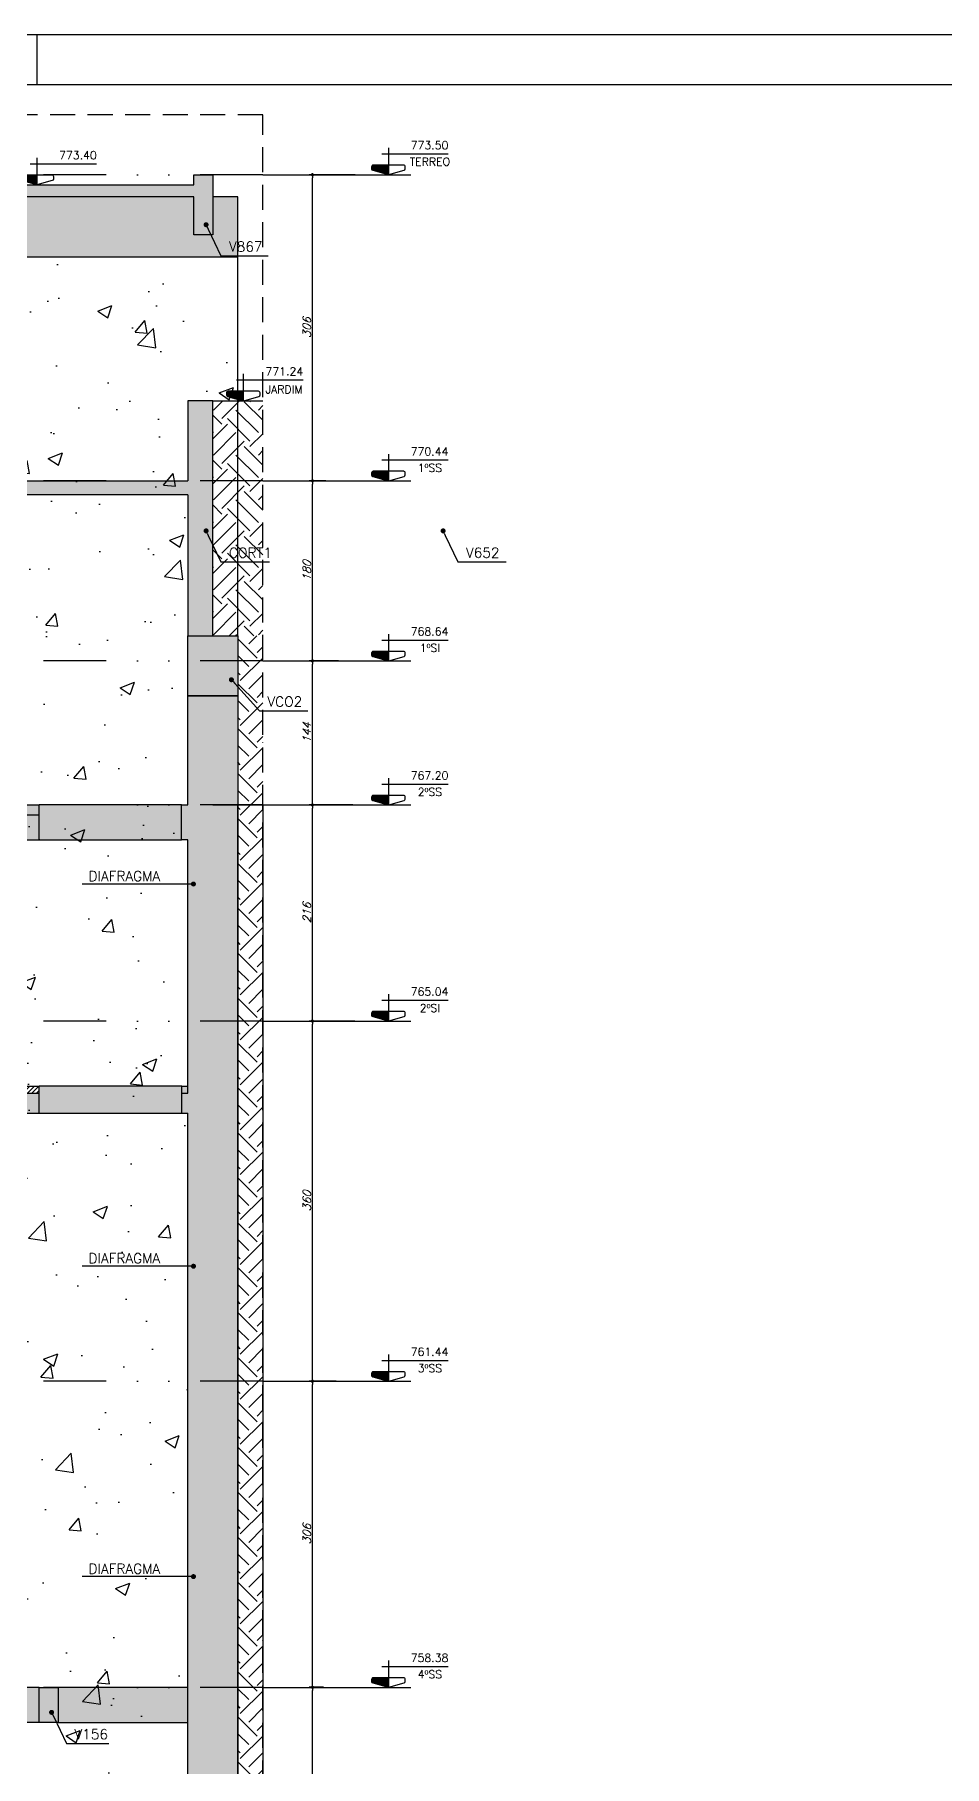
# Model space of a CAD drawing. Header units: millimetres. Extents: x 0 to 8720, y 0 to 4500.
# Drawn here: x 6868 to 7776, y 2769 to 4500 of the extents above; entities that cross this region are included whole.
import ezdxf
from ezdxf import colors
from ezdxf.entities.mleader import LeaderData, LeaderLine
from ezdxf.enums import TextEntityAlignment as Align
from ezdxf.math import Vec2, Vec3

# ---------------------------------------------------------------- set-up
doc = ezdxf.new("R2010")
doc.units = ezdxf.units.MM
doc.header["$LTSCALE"] = 50
doc.linetypes.add('DASHED', pattern=[0.75, 0.5, -0.25])
doc.linetypes.add('DIVIDE2', pattern=[0.625, 0.25, -0.125, 0, -0.125, 0, -0.125])
for name, color, linetype in [('F-AUX', 2, 'Continuous'), ('F-AUX-DET', 2, 'Continuous'), ('F-AUX-RED', 1, 'Continuous'), ('F-AUX-VARIACAO', 2, 'Continuous'), ('F-CORTE', 4, 'Continuous'), ('F-COTAS', 106, 'Continuous'), ('F-EIXOS-DET', 1, 'Continuous'), ('F-MARGEM', 1, 'Continuous'), ('F-MURETA OBRA', 4, 'Continuous'), ('F-NÍVEL-VISTA', 2, 'Continuous'), ('F-PERFIL VISTA', 252, 'Continuous'), ('F-SOLIDO-CORTE', 71, 'Continuous'), ('F-TEXTO', 6, 'Continuous'), ('F-TEXTO-YELLOW', 2, 'Continuous'), ('F-VISTA', 2, 'Continuous'), ('F-VISTA SÓLIDO', 254, 'Continuous')]:
    doc.layers.add(name, color=color, linetype=linetype)
doc.styles.add('CP-TEXT-INCL', font='simplex.shx', dxfattribs={"oblique": 20})
doc.styles.add('MCP', font='simplex.shx')
doc.styles.get("Standard").update_dxf_attribs({"font": 'txt.shx'})
doc.dimstyles.new('CP-COTAS-50', dxfattribs={"dimscale": 0.64, "dimtxt": 12.5, "dimasz": 5, "dimexe": 5, "dimexo": 5, "dimgap": 2.5, "dimtad": 1, "dimdec": 1, "dimdsep": 46, "dimtxsty": 'CP-TEXT-INCL', "dimblk1": 'DOT', "dimblk2": 'DOT', "dimsah": 1, "dimcen": 9, "dimclrd": 256, "dimclre": 256, "dimclrt": 256, "dimadec": 0, "dimazin": 0, "dimtfac": 1, "dimtdec": 1, "dimtmove": 2, "dimatfit": 3, "dimldrblk": 'DOT', "dimfxl": 5, "dimtolj": 1, "dimarcsym": 0})

# ---------------------------------------------------------------- blocks, each defined once
blk = doc.blocks.new('_DOT')
at = {"color": 0, "linetype": 'ByBlock'}
blk.add_line((-0.5, 0), (-1, 0), dxfattribs=at)
at = {"color": 0, "linetype": 'ByBlock', "const_width": 0.5}
blk.add_lwpolyline([(-0.25, 0, 1), (0.25, 0, 1)], format="xyb", close=True, dxfattribs=at)
blk = doc.blocks.new('Nível - Vista')
at = {"layer": 'F-NÍVEL-VISTA'}
blk.add_hatch(color=71, dxfattribs=at).paths.add_polyline_path([(0, 0.238), (-0.38, 0.238, 0.414214), (-0.42, 0.198), (-0.42, 0.148, 0.331206), (-0.391, 0.11), (-0.011, 0.002, 0.072993), (0, 0)])
at = {"layer": 'F-NÍVEL-VISTA', "color": 2}
for p, q in [((-0.168, 0.521), (1.493, 0.521)), ((0, 0.67), (0, 0))]:
    blk.add_line(p, q, dxfattribs=at)
blk.add_lwpolyline([(-0.011, 0.002, 0.146769), (0.011, 0.002), (0.391, 0.11, 0.331206), (0.42, 0.148), (0.42, 0.198, 0.414214), (0.38, 0.238), (-0.38, 0.238, 0.414214), (-0.42, 0.198), (-0.42, 0.148, 0.331206), (-0.391, 0.11), (-0.011, 0.002, 0.146769), (0.011, 0.002)], format="xyb", dxfattribs=at)
at = {"layer": 'F-TEXTO', "color": 3, "style": 'MCP'}
for tag, p in [('NÍVEL', (1.026, 0.636)), ('NÍVEL_DETALHE', (1.02, 0.186))]:
    blk.add_attdef(tag, text='', height=0.2, dxfattribs=at).set_placement(p, align=Align.CENTER)
blk = doc.blocks.new('*D6')
at = {"layer": 'F-COTAS', "lineweight": -2, "transparency": 16777216}
for p, q in [((7169.1, 3154), (7142.1, 3154)), ((7145.3, 2851.2), (7145.3, 3150.8)), ((7156.2, 2848), (7142.1, 2848))]:
    blk.add_line(p, q, dxfattribs=at)
at = {"layer": 'F-COTAS', "lineweight": -2, "transparency": 16777216, "xscale": 3.2, "yscale": 3.2, "zscale": 3.2}
for p, rotation in [((7145.3, 3154), 90), ((7145.3, 2848), 270)]:
    blk.add_blockref('_DOT', p, dxfattribs=dict(at, rotation=rotation))
at = {"layer": 'F-COTAS', "transparency": 16777216, "insert": (7139.7, 3001), "char_height": 8, "attachment_point": 5, "rotation": 90, "style": 'CP-TEXT-INCL'}
blk.add_mtext('\\A1;306', dxfattribs=at)
blk = doc.blocks.new('*D7')
at = {"layer": 'F-COTAS', "lineweight": -2, "transparency": 16777216}
for p, q in [((7187.8, 3514), (7142.1, 3514)), ((7145.3, 3157.2), (7145.3, 3510.8)), ((7169.1, 3154), (7142.1, 3154))]:
    blk.add_line(p, q, dxfattribs=at)
at = {"layer": 'F-COTAS', "lineweight": -2, "transparency": 16777216, "xscale": 3.2, "yscale": 3.2, "zscale": 3.2}
for p, rotation in [((7145.3, 3514), 90), ((7145.3, 3154), 270)]:
    blk.add_blockref('_DOT', p, dxfattribs=dict(at, rotation=rotation))
at = {"layer": 'F-COTAS', "transparency": 16777216, "insert": (7139.7, 3334), "char_height": 8, "attachment_point": 5, "rotation": 90, "style": 'CP-TEXT-INCL'}
blk.add_mtext('\\A1;360', dxfattribs=at)
blk = doc.blocks.new('*D8')
at = {"layer": 'F-COTAS', "lineweight": -2, "transparency": 16777216}
for p, q in [((7185.8, 3730), (7142.1, 3730)), ((7145.3, 3517.2), (7145.3, 3726.8)), ((7187.8, 3514), (7142.1, 3514))]:
    blk.add_line(p, q, dxfattribs=at)
at = {"layer": 'F-COTAS', "lineweight": -2, "transparency": 16777216, "xscale": 3.2, "yscale": 3.2, "zscale": 3.2}
for p, rotation in [((7145.3, 3730), 90), ((7145.3, 3514), 270)]:
    blk.add_blockref('_DOT', p, dxfattribs=dict(at, rotation=rotation))
at = {"layer": 'F-COTAS', "transparency": 16777216, "insert": (7139.7, 3622), "char_height": 8, "attachment_point": 5, "rotation": 90, "style": 'CP-TEXT-INCL'}
blk.add_mtext('\\A1;216', dxfattribs=at)
blk = doc.blocks.new('*D9')
at = {"layer": 'F-COTAS', "lineweight": -2, "transparency": 16777216}
for p, q in [((7171.3, 3874), (7142.1, 3874)), ((7145.3, 3733.2), (7145.3, 3870.8)), ((7185.8, 3730), (7142.1, 3730))]:
    blk.add_line(p, q, dxfattribs=at)
at = {"layer": 'F-COTAS', "lineweight": -2, "transparency": 16777216, "xscale": 3.2, "yscale": 3.2, "zscale": 3.2}
for p, rotation in [((7145.3, 3874), 90), ((7145.3, 3730), 270)]:
    blk.add_blockref('_DOT', p, dxfattribs=dict(at, rotation=rotation))
at = {"layer": 'F-COTAS', "transparency": 16777216, "insert": (7139.7, 3802), "char_height": 8, "attachment_point": 5, "rotation": 90, "style": 'CP-TEXT-INCL'}
blk.add_mtext('\\A1;144', dxfattribs=at)
blk = doc.blocks.new('*D10')
at = {"layer": 'F-COTAS', "lineweight": -2, "transparency": 16777216}
for p, q in [((7158.8, 4054), (7142.1, 4054)), ((7145.3, 3877.2), (7145.3, 4050.8)), ((7171.3, 3874), (7142.1, 3874))]:
    blk.add_line(p, q, dxfattribs=at)
at = {"layer": 'F-COTAS', "lineweight": -2, "transparency": 16777216, "xscale": 3.2, "yscale": 3.2, "zscale": 3.2}
for p, rotation in [((7145.3, 4054), 90), ((7145.3, 3874), 270)]:
    blk.add_blockref('_DOT', p, dxfattribs=dict(at, rotation=rotation))
at = {"layer": 'F-COTAS', "transparency": 16777216, "insert": (7139.7, 3964), "char_height": 8, "attachment_point": 5, "rotation": 90, "style": 'CP-TEXT-INCL'}
blk.add_mtext('\\A1;180', dxfattribs=at)
blk = doc.blocks.new('*D11')
at = {"layer": 'F-COTAS', "lineweight": -2, "transparency": 16777216}
for p, q in [((7187.9, 4360), (7142.1, 4360)), ((7145.3, 4057.2), (7145.3, 4356.8)), ((7158.8, 4054), (7142.1, 4054))]:
    blk.add_line(p, q, dxfattribs=at)
at = {"layer": 'F-COTAS', "lineweight": -2, "transparency": 16777216, "xscale": 3.2, "yscale": 3.2, "zscale": 3.2}
for p, rotation in [((7145.3, 4360), 90), ((7145.3, 4054), 270)]:
    blk.add_blockref('_DOT', p, dxfattribs=dict(at, rotation=rotation))
at = {"layer": 'F-COTAS', "transparency": 16777216, "insert": (7139.7, 4207), "char_height": 8, "attachment_point": 5, "rotation": 90, "style": 'CP-TEXT-INCL'}
blk.add_mtext('\\A1;306', dxfattribs=at)
blk = doc.blocks.new('A0-3L_900')
at = {"layer": 'F-MARGEM', "color": 2}
blk.add_line((137.4, 90), (137.4, 89), dxfattribs=at)
blk.add_lwpolyline([(0, 0), (0, 90), (174.4, 90), (174.4, 0)], close=True, dxfattribs=at)
at = {"layer": 'F-MARGEM', "color": 7}
blk.add_lwpolyline([(2.5, 89), (173.4, 89), (173.4, 1), (2.5, 1)], close=True, dxfattribs=at)
blk = doc.blocks.new('*D158')
at = {"layer": 'F-COTAS', "lineweight": -2, "transparency": 16777216}
for p, q in [((7156.2, 2848), (7142.1, 2848)), ((7145.3, 2545.2), (7145.3, 2844.8)), ((7156.2, 2542), (7142.1, 2542))]:
    blk.add_line(p, q, dxfattribs=at)
at = {"layer": 'F-COTAS', "lineweight": -2, "transparency": 16777216, "xscale": 3.2, "yscale": 3.2, "zscale": 3.2}
for p, rotation in [((7145.3, 2848), 90), ((7145.3, 2542), 270)]:
    blk.add_blockref('_DOT', p, dxfattribs=dict(at, rotation=rotation))
at = {"layer": 'F-COTAS', "transparency": 16777216, "insert": (7139.7, 2695), "char_height": 8, "attachment_point": 5, "rotation": 90, "style": 'CP-TEXT-INCL'}
blk.add_mtext('\\A1;306', dxfattribs=at)

msp = doc.modelspace()

# ---------------------------------------------------------------- hatches: boundary and pattern name
at = {"layer": 'F-AUX-DET'}
h = msp.add_hatch(dxfattribs=at)
h.set_pattern_fill('EARTH', color=252, scale=5, angle=45)
h.set_pattern_definition([(45, (140, 120), (0, 44.90128), [31.75, -31.75]), (45, (131.58, 128.42), (0, 44.90128), [31.75, -31.75]), (45, (123.162, 136.838), (0, 44.90128), [31.75, -31.75]), (135, (123.162, 142.45), (-44.90128, 0), [31.75, -31.75]), (135, (131.58, 150.87), (-44.90128, 0), [31.75, -31.75]), (135, (140, 159.29), (-44.90128, 0), [31.75, -31.75])])
h.paths.add_polyline_path([(7095.78, 4133.99), (7045.78, 4133.99), (7045.78, 4054), (7045.78, 3898.99), (7095.78, 3898.99)])
h = msp.add_hatch(dxfattribs=at)
h.set_pattern_fill('EARTH', color=252, scale=5, angle=45)
h.set_pattern_definition([(45, (354.828, 2355.804), (0, 44.90128), [31.75, -31.75]), (45, (346.41, 2364.223), (0, 44.90128), [31.75, -31.75]), (45, (337.99, 2372.642), (0, 44.90128), [31.75, -31.75]), (135, (337.99, 2378.255), (-44.90128, 0), [31.75, -31.75]), (135, (346.41, 2386.674), (-44.90128, 0), [31.75, -31.75]), (135, (354.828, 2395.093), (-44.90128, 0), [31.75, -31.75])])
h.paths.add_polyline_path([(7070.78, 2374.99), (7095.78, 2374.99), (7095.78, 3898.99), (7070.78, 3898.99)])
h = msp.add_hatch(dxfattribs=at)
h.set_pattern_fill('ANGLE', color=252)
h.set_pattern_definition([(0, (0, 0), (0, 6.985), [5.08, -1.905]), (90, (0, 0), (-6.985, 4e-16), [5.08, -1.905])])
h.paths.add_polyline_path([(5698.47, 2488.12), (5791.56, 2488.12), (5791.56, 2519.79), (5698.47, 2519.79)], flags=9)
h.paths.add_polyline_path([(1936.37, 2488.12), (2029.46, 2488.12), (2029.46, 2519.79), (1936.37, 2519.79)], flags=9)
h.paths.add_polyline_path([(2659.61, 2488.91), (2768.42, 2488.91), (2768.42, 2520.58), (2659.61, 2520.58)], flags=9)
h.paths.add_polyline_path([(6080.85, 2678.2), (6162.99, 2678.2), (6162.99, 2693.2), (6080.85, 2693.2)], flags=9)
h.paths.add_polyline_path([(6921.04, 2678.2), (7003.19, 2678.2), (7003.19, 2693.2), (6921.04, 2693.2)], flags=9)
h.paths.add_polyline_path([(6905.63, 2793.64), (6945.86, 2793.64), (6945.86, 2808.64), (6905.63, 2808.64)], flags=9)
h.paths.add_polyline_path([(6742.29, 2793.64), (6782.53, 2793.64), (6782.53, 2808.64), (6742.29, 2808.64)], flags=9)
h.paths.add_polyline_path([(6578.96, 2793.64), (6619.2, 2793.64), (6619.2, 2808.64), (6578.96, 2808.64)], flags=9)
h.paths.add_polyline_path([(6400.48, 2768.64), (6440.72, 2768.64), (6440.72, 2783.64), (6400.48, 2783.64)], flags=9)
h.paths.add_polyline_path([(6088.97, 2793.64), (6129.21, 2793.64), (6129.21, 2808.64), (6088.97, 2808.64)], flags=9)
h.paths.add_polyline_path([(6252.3, 2793.64), (6289.68, 2793.64), (6289.68, 2808.64), (6252.3, 2808.64)], flags=9)
h.paths.add_polyline_path([(5876.98, 2768.64), (5917.22, 2768.64), (5917.22, 2783.64), (5876.98, 2783.64)], flags=9)
h.paths.add_polyline_path([(5598.87, 2793.64), (5639.11, 2793.64), (5639.11, 2808.64), (5598.87, 2808.64)], flags=9)
h.paths.add_polyline_path([(5762.3, 2793.64), (5802.54, 2793.64), (5802.54, 2808.64), (5762.3, 2808.64)], flags=9)
h.paths.add_polyline_path([(5435.64, 2793.64), (5476.36, 2793.64), (5476.36, 2808.64), (5435.64, 2808.64)], flags=9)
h.paths.add_polyline_path([(5272.31, 2793.64), (5312.55, 2793.64), (5312.55, 2808.64), (5272.31, 2808.64)], flags=9)
h.paths.add_polyline_path([(5108.98, 2768.64), (5146.36, 2768.64), (5146.36, 2783.64), (5108.98, 2783.64)], flags=9)
at = {"layer": 'F-AUX-VARIACAO'}
h = msp.add_hatch(dxfattribs=at)
h.set_pattern_fill('ANSI31', color=253)
h.set_pattern_definition([(45, (354.8276, 2355.8043), (-2.245064, 2.245064), [])])
h.paths.add_polyline_path([(4281.32, 3217.06), (4469.78, 3235.91), (4469.78, 3236.99), (4486.39, 3236.99), (4967.61, 3236.99), (5037.73, 3236.99), (5052.28, 3236.99), (5060.63, 3236.99), (5261.32, 3257.06), (6087.32, 3422.06), (6286.63, 3441.99), (6872.28, 3441.99), (6872.28, 3448.99), (6286.28, 3448.99), (6086.28, 3428.99), (5260.28, 3263.99), (5060.28, 3243.99), (4480.28, 3243.99), (4280.28, 3223.99), (2763.34, 2920.52), (2500.74, 2860.95), (2501.82, 2861.06)])
at = {"layer": 'F-MURETA OBRA'}
h = msp.add_hatch(dxfattribs=at)
h.set_pattern_fill('ANGLE', color=1, style=0)
h.set_pattern_definition([(0, (3297.6955, 268.006), (0, 6.985), [5.08, -1.905]), (90, (3297.6955, 268.006), (-6.985, 4e-16), [5.08, -1.905])])
h.paths.add_polyline_path([(6481.28, 4278), (7070.78, 4278), (7070.78, 4338), (6481.28, 4338)])
at = {"layer": 'F-PERFIL VISTA', "ltscale": 2}
h = msp.add_hatch(dxfattribs=at)
h.set_pattern_fill('AR-CONC', color=256, scale=0.8)
h.paths.add_polyline_path([(6731.28, 3733.99), (6481.28, 3733.99), (6481.28, 2374.99), (6731.28, 2374.99)])
h.paths.add_polyline_path([(7020.78, 4133.99), (7070.78, 4133.99), (7070.78, 4278), (6731.28, 4278), (6731.28, 3733.99), (7020.78, 3733.99)])
h.paths.add_polyline_path([(7020.78, 3733.99), (6731.28, 3733.99), (6731.28, 2374.99), (7020.78, 2374.99)])
at = {"layer": 'F-SOLIDO-CORTE'}
h = msp.add_hatch(color=256, dxfattribs=at)
h.dxf.hatch_style = 1
h.paths.add_polyline_path([(3249.28, 4041.99), (3510.39, 4041.99), (3514.72, 4041.99), (3537.75, 4041.99), (3598.05, 4041.99), (3633.29, 4041.99), (3886.69, 4041.99), (3911.93, 4041.99), (3946.88, 4041.99), (4324.35, 4041.99), (4358.69, 4041.99), (4370.49, 4041.99), (4382.28, 4041.99), (4382.28, 3993.99), (4401.28, 3993.99), (4401.28, 4001.57), (4401.28, 4041.99), (4407.84, 4041.99), (4418.88, 4041.99), (4968.05, 4041.99), (5041.6, 4041.99), (5062.28, 4041.99), (5062.28, 3993.99), (5081.28, 3993.99), (5081.28, 4004.36), (5081.28, 4041.99), (5112.97, 4041.99), (5204.58, 4041.99), (5806.65, 4041.99), (5815.28, 4041.99), (5815.28, 3990), (5875.28, 3990), (5875.28, 4160.06), (5875.28, 4338), (5881.08, 4338), (5883.89, 4338), (5946.79, 4338), (6317.68, 4338), (6326.28, 4338), (6326.28, 4311.75), (6326.28, 4053.99), (6326.28, 3989.99), (6386.28, 3989.99), (6386.28, 4039.99), (7020.78, 4039.99), (7020.78, 3898.99), (7045.78, 3898.99), (7045.78, 4133.99), (7020.78, 4133.99), (7020.78, 4053.99), (6386.28, 4053.99), (6386.28, 4062.25), (6386.28, 4338), (6474.77, 4338), (6483.38, 4338), (7008.37, 4338), (7026.78, 4338), (7026.78, 4300), (7045.78, 4300), (7045.78, 4310.36), (7045.78, 4360), (7042.5, 4360), (7026.78, 4360), (7026.78, 4350), (7008.37, 4350), (6483.38, 4350), (6474.77, 4350), (6386.28, 4350), (6383.35, 4350), (6379.03, 4350), (6326.28, 4350), (6317.68, 4350), (5946.79, 4350), (5883.89, 4350), (5881.08, 4350), (5875.28, 4350), (5847.3, 4350), (5815.28, 4350), (5815.28, 4183.94), (5815.28, 4053.99), (5806.53, 4053.99), (5204.58, 4053.99), (5111.07, 4053.99), (5081.28, 4053.99), (5078, 4053.99), (5062.28, 4053.99), (5040.41, 4053.99), (4968.05, 4053.99), (4418.88, 4053.99), (4407.84, 4053.99), (4398.89, 4053.99), (4382.28, 4053.99), (4370.49, 4053.99), (4358.69, 4053.99), (4324.35, 4053.99), (3946.88, 4053.99), (3911.93, 4053.99), (3886.69, 4053.99), (3633.05, 4053.99), (3598.05, 4053.99), (3537.75, 4053.99), (3514.72, 4053.99), (3510.39, 4053.99), (3249.28, 4053.99), (3244.84, 4053.99), (3224.28, 4053.99), (3224.28, 4043.99), (3097.22, 4043.99), (3069.52, 4043.99), (3036.62, 4043.99), (2755.86, 4043.99), (2683.75, 4043.99), (2662.28, 4043.99), (2662.28, 4068.99), (2648.28, 4068.99), (2648.28, 4051.23), (2648.28, 3978.99), (2349.42, 3978.99), (2281.47, 3978.99), (2278.56, 3978.99), (2274.15, 3978.99), (2254.28, 3978.99), (2177.33, 3978.99), (2171.33, 3978.99), (1946.52, 3978.99), (1860.78, 3978.99), (1848.35, 3978.99), (1831.78, 3978.99), (1494.71, 3978.99), (1433.05, 3978.99), (1241.78, 3978.99), (1241.78, 3992.8), (1241.78, 4028.99), (1236.23, 4028.99), (1227.78, 4028.99), (1227.78, 4005.19), (1227.78, 3968.99), (1236.23, 3968.99), (1241.78, 3968.99), (1433.05, 3968.99), (1494.71, 3968.99), (1831.78, 3968.99), (1848.35, 3968.99), (1860.78, 3968.99), (1946.52, 3968.99), (2171.33, 3968.99), (2177.33, 3968.99), (2254.28, 3968.99), (2274.15, 3968.99), (2278.56, 3968.99), (2281.47, 3968.99), (2349.42, 3968.99), (2648.28, 3968.99), (2662.28, 3968.99), (2662.28, 3986.75), (2662.28, 4031.99), (2683.75, 4031.99), (2755.86, 4031.99), (3036.62, 4031.99), (3069.52, 4031.99), (3097.22, 4031.99), (3224.28, 4031.99), (3224.28, 3993.99), (3249.28, 3993.99), (3249.28, 4004.65)])
h = msp.add_hatch(color=256, dxfattribs=at)
h.dxf.hatch_style = 1
h.paths.add_polyline_path([(7020.78, 3898.99), (7070.78, 3898.99), (7070.78, 3838.99), (7020.78, 3838.99)])
h = msp.add_hatch(color=256, dxfattribs=at)
h.dxf.hatch_style = 1
h.paths.add_polyline_path([(7020.78, 2374.99), (7070.78, 2374.99), (7070.78, 2847.99), (7070.78, 2871.92), (7070.78, 3154), (7070.78, 3182.15), (7070.78, 3514), (7070.78, 3530.89), (7070.78, 3838.99), (7020.78, 3838.99), (7020.78, 3730), (7014.68, 3730), (7014.68, 3720), (7014.68, 3714.96), (7014.68, 3695), (7020.78, 3695), (7020.78, 3514), (7020.78, 3509.97), (7020.78, 3494), (7020.78, 3485.85), (7020.78, 3441.99), (7014.78, 3441.99), (7014.78, 3421.99), (7020.78, 3421.99), (7020.78, 3153.99), (7020.78, 3130.07), (7020.78, 2847.99)])
h = msp.add_hatch(color=256, dxfattribs=at)
h.dxf.hatch_style = 1
h.paths.add_polyline_path([(6210.53, 3720), (6278.53, 3720), (6280.53, 3695), (6288.53, 3695), (6290.53, 3720), (6358.53, 3720), (6360.53, 3695), (6368.53, 3695), (6370.53, 3720), (6438.53, 3720), (6440.53, 3695), (6448.53, 3695), (6450.53, 3720), (6518.53, 3720), (6520.53, 3695), (6528.53, 3695), (6530.53, 3720), (6598.53, 3720), (6600.53, 3695), (6608.53, 3695), (6610.53, 3720), (6678.53, 3720), (6680.53, 3695), (6688.53, 3695), (6690.53, 3720), (6758.53, 3720), (6760.53, 3695), (6768.53, 3695), (6770.53, 3720), (6838.53, 3720), (6840.53, 3695), (6848.53, 3695), (6850.53, 3720), (6872.28, 3720), (6872.28, 3730), (6838.53, 3730), (6758.53, 3730), (6678.53, 3730), (6598.53, 3730), (6518.53, 3730), (6438.53, 3730), (6358.53, 3730), (6278.53, 3730), (6198.53, 3730), (6118.53, 3730), (6038.53, 3730), (5958.53, 3730), (5878.53, 3730), (5798.53, 3730), (5718.53, 3730), (5638.53, 3730), (5558.53, 3730), (5478.53, 3730), (5398.53, 3730), (5318.53, 3730), (5238.53, 3730), (5172.9, 3730), (5172.9, 3720), (5238.53, 3720), (5240.53, 3695), (5248.53, 3695), (5250.53, 3720), (5318.53, 3720), (5320.53, 3695), (5328.53, 3695), (5330.53, 3720), (5398.53, 3720), (5400.53, 3695), (5408.53, 3695), (5410.53, 3720), (5478.53, 3720), (5480.53, 3695), (5488.53, 3695), (5490.53, 3720), (5558.53, 3720), (5560.53, 3695), (5568.53, 3695), (5570.53, 3720), (5638.53, 3720), (5640.53, 3695), (5648.53, 3695), (5650.53, 3720), (5718.53, 3720), (5720.53, 3695), (5728.53, 3695), (5730.53, 3720), (5798.53, 3720), (5800.53, 3695), (5808.53, 3695), (5810.53, 3720), (5878.53, 3720), (5880.53, 3695), (5888.53, 3695), (5890.53, 3720), (5958.53, 3720), (5960.53, 3695), (5968.53, 3695), (5970.53, 3720), (6038.53, 3720), (6040.53, 3695), (6048.53, 3695), (6050.53, 3720), (6118.53, 3720), (6120.53, 3695), (6128.53, 3695), (6130.53, 3720), (6198.53, 3720), (6200.53, 3695), (6208.53, 3695)])
h = msp.add_hatch(color=256, dxfattribs=at)
h.dxf.hatch_style = 1
h.paths.add_polyline_path([(5081.28, 3218.96), (5264.28, 3237.26), (5815.28, 3347.33), (5815.28, 3314), (5875.28, 3314), (5875.28, 3317.79), (5875.28, 3359.31), (6090.28, 3402.26), (6287.63, 3421.99), (6326.28, 3421.99), (6326.28, 3382), (6386.28, 3382), (6386.28, 3385.46), (6386.28, 3421.99), (6872.28, 3421.99), (6872.28, 3441.99), (6286.63, 3441.99), (6087.32, 3422.06), (5261.32, 3257.06), (5060.63, 3236.99), (5052.28, 3236.99), (5037.73, 3236.99), (4967.61, 3236.99), (4486.39, 3236.99), (4469.78, 3236.99), (4469.78, 3235.91), (4281.32, 3217.06), (2501.82, 2861.06), (2459.78, 2856.86), (2459.78, 2847.99), (2357.28, 2847.99), (2277.28, 2847.99), (2197.28, 2847.99), (2117.28, 2847.99), (2037.28, 2847.99), (1957.28, 2847.99), (1877.28, 2847.99), (1861.78, 2847.99), (1836.78, 2847.99), (1836.78, 2825.86), (1836.78, 2787.99), (1852.56, 2787.99), (1861.78, 2787.99), (1861.78, 2812.99), (1861.78, 2837.99), (1877.28, 2837.99), (1879.28, 2812.99), (1887.28, 2812.99), (1889.28, 2837.99), (1957.28, 2837.99), (1959.28, 2812.99), (1967.28, 2812.99), (1969.28, 2837.99), (2037.28, 2837.99), (2039.28, 2812.99), (2047.28, 2812.99), (2049.28, 2837.99), (2117.28, 2837.99), (2119.28, 2812.99), (2127.28, 2812.99), (2129.28, 2837.99), (2197.28, 2837.99), (2199.28, 2812.99), (2207.28, 2812.99), (2209.28, 2837.99), (2277.28, 2837.99), (2279.28, 2812.99), (2287.28, 2812.99), (2289.28, 2837.99), (2357.28, 2837.99), (2359.28, 2812.99), (2367.28, 2812.99), (2369.28, 2837.99), (2437.28, 2837.99), (2439.28, 2812.99), (2447.28, 2812.99), (2449.28, 2837.99), (2459.78, 2837.99), (2459.78, 2812.99), (2489.78, 2812.99), (2489.78, 2817.41), (2489.78, 2844.78), (2504.04, 2846.21), (4283.54, 3202.21), (4469.78, 3220.83), (4469.78, 3196.99), (4488.78, 3196.99), (4488.78, 3202.04), (4488.78, 3216.99), (4967.61, 3216.99), (5037.73, 3216.99), (5052.28, 3216.99), (5052.28, 3093.99), (5081.28, 3093.99), (5081.28, 3103.03)])
h = msp.add_hatch(color=256, dxfattribs=at)
h.dxf.hatch_style = 1
h.paths.add_polyline_path([(6872.43, 2812.99), (6872.43, 2835.08), (6872.43, 2847.99), (6884.42, 2847.99), (6891.43, 2847.99), (6891.43, 2825.91), (6891.43, 2812.99), (6884.42, 2812.99)])
at = {"layer": 'F-VISTA SÓLIDO'}
h = msp.add_hatch(color=256, dxfattribs=at)
h.dxf.hatch_style = 1
h.paths.add_polyline_path([(7020.78, 3695), (7020.78, 3514), (7020.78, 3509.97), (7020.78, 3494), (7020.78, 3485.85), (7020.78, 3441.99), (7014.78, 3441.99), (7014.78, 3421.99), (6872.28, 3421.99), (6872.28, 3441.99), (6872.28, 3448.99), (7014.78, 3448.99), (7020.78, 3448.99), (7020.78, 3485.85), (7020.78, 3494), (7020.78, 3509.97), (7020.78, 3514), (7020.78, 3695), (7014.8, 3695), (7012.27, 3695), (7005.78, 3695), (6848.53, 3695), (6850.53, 3720), (6872.28, 3720), (6872.28, 3730), (7005.78, 3730), (7014.68, 3730), (7014.68, 3727.98), (7014.68, 3720), (7014.68, 3714.96), (7014.68, 3695)])
h = msp.add_hatch(color=256, dxfattribs=at)
h.dxf.hatch_style = 1
h.paths.add_polyline_path([(6872.43, 2847.99), (6728.1, 2847.99), (6728.1, 2825.91), (6728.1, 2812.99), (6744.61, 2812.99), (6872.43, 2812.99), (6872.43, 2835.08)])
h = msp.add_hatch(color=256, dxfattribs=at)
h.dxf.hatch_style = 1
h.paths.add_polyline_path([(7020.78, 2847.99), (7005.78, 2847.99), (6891.43, 2847.99), (6891.43, 2825.91), (6891.43, 2812.99), (6904.51, 2812.99), (7005.78, 2812.99), (7010.08, 2812.99), (7020.78, 2812.99)])

# ---------------------------------------------------------------- linework, layer by layer
at = {"layer": 'F-AUX', "color": 1, "linetype": 'DASHED'}
msp.add_lwpolyline([(7095.78, 2374.99), (7095.78, 4420), (365, 4420), (365, 2374.99)], close=True, dxfattribs=at)
at = {"layer": 'F-AUX-DET', "color": 252}
msp.add_line((7070.78, 2374.99), (7070.78, 3730), dxfattribs=at)
for points in [[(7045.78, 3730), (7095.78, 3730)], [(7095.78, 3730), (7095.78, 2521.99)], [(7095.78, 3730), (7095.78, 2521.99)]]:
    msp.add_lwpolyline(points, dxfattribs=at)
at = {"layer": 'F-AUX-RED'}
msp.add_line((7045.78, 4133.99), (7095.78, 4133.99), dxfattribs=at)
at = {"layer": 'F-AUX-VARIACAO', "color": 253}
for points in [[(5060.28, 3243.99), (5260.28, 3263.99), (6086.28, 3428.99), (6286.28, 3448.99), (6872.28, 3448.99)], [(6872.28, 3441.99), (6872.28, 3448.99)], [(7014.78, 3448.99), (7020.78, 3448.99)], [(7014.78, 3441.99), (7014.78, 3448.99)]]:
    msp.add_lwpolyline(points, dxfattribs=at)
at = {"layer": 'F-CORTE'}
for points in [[(6483.38, 4350), (7007.88, 4350), (7008.37, 4350), (7026.78, 4350), (7026.78, 4360), (7042.5, 4360), (7045.78, 4360), (7045.78, 4310.36), (7045.78, 4300), (7042.5, 4300), (7026.78, 4300), (7026.78, 4338), (7008.37, 4338), (6483.38, 4338)], [(7020.78, 4039.99), (7020.78, 3898.99), (7045.78, 3898.99), (7045.78, 4133.99), (7020.78, 4133.99), (7020.78, 4053.99)], [(6386.28, 4053.99), (7020.78, 4053.99)], [(7020.78, 4039.99), (6386.28, 4039.99)], [(7020.78, 3441.99), (7020.78, 3485.85), (7020.78, 3494), (7020.78, 3494), (7020.78, 3509.97), (7020.78, 3514), (7020.78, 3514), (7020.78, 3695), (7014.8, 3695), (7014.68, 3695), (7014.68, 3714.96), (7014.68, 3720), (7014.68, 3730), (7020.78, 3730), (7020.78, 3838.99), (7070.78, 3838.99), (7070.78, 3730), (7070.78, 3530.89), (7070.78, 3514), (7070.78, 3182.15), (7070.78, 3154), (7070.78, 2871.92), (7070.78, 2847.99), (7070.78, 2654.89)], [(6838.53, 3730), (6872.28, 3730)], [(6872.28, 3720), (6872.28, 3730)], [(6850.53, 3720), (6872.28, 3720)], [(5060.63, 3236.99), (5261.32, 3257.06), (6087.32, 3422.06), (6286.63, 3441.99), (6872.28, 3441.99)], [(6872.28, 3421.99), (6872.28, 3441.99)], [(7014.78, 3421.99), (7014.78, 3441.99)], [(7014.78, 3441.99), (7020.78, 3441.99)], [(6386.28, 3421.99), (6872.28, 3421.99)], [(7014.78, 3421.99), (7020.78, 3421.99)], [(7020.78, 2374.99), (7020.78, 2735.1), (7020.78, 2847.99), (7020.78, 3130.07), (7020.78, 3153.99), (7020.78, 3421.99)]]:
    msp.add_lwpolyline(points, dxfattribs=at)
for points in [[(7020.78, 3898.99), (7070.78, 3898.99), (7070.78, 3838.99), (7020.78, 3838.99)], [(6872.43, 2812.99), (6872.43, 2835.08), (6872.43, 2847.99), (6884.42, 2847.99), (6891.43, 2847.99), (6891.43, 2825.91), (6891.43, 2812.99), (6884.42, 2812.99)]]:
    msp.add_lwpolyline(points, close=True, dxfattribs=at)
at = {"layer": 'F-EIXOS-DET', "color": 1, "linetype": 'DIVIDE2', "ltscale": 5}
for p, q in [((7095.78, 4360), (365, 4360)), ((7095.78, 4053.99), (365, 4053.99)), ((7095.78, 3874), (365, 3874)), ((7095.78, 3730), (365, 3730)), ((7095.78, 3514), (365, 3514)), ((7095.78, 3153.99), (365, 3153.99)), ((7095.78, 2847.99), (365, 2847.99))]:
    msp.add_line(p, q, dxfattribs=at)
at = {"layer": 'F-EIXOS-DET', "color": 1, "ltscale": 5}
for points in [[(7095.78, 4360), (7243.75, 4360)], [(7095.78, 4053.99), (7243.75, 4053.99)], [(7095.78, 3874), (7243.75, 3874)], [(7095.78, 3730), (7243.75, 3730)], [(7095.78, 3514), (7243.75, 3514)], [(7095.78, 3153.99), (7243.75, 3153.99)], [(7095.78, 2847.99), (7243.75, 2847.99)]]:
    msp.add_lwpolyline(points, dxfattribs=at)
at = {"layer": 'F-MURETA OBRA'}
msp.add_lwpolyline([(6481.28, 4278), (7070.78, 4278)], dxfattribs=at)
at = {"layer": 'F-VISTA', "linetype": 'Continuous'}
for p, q in [((7070.78, 4338), (7045.78, 4338)), ((7070.78, 3898.99), (7070.78, 4338)), ((7005.78, 3730), (6872.28, 3730)), ((7014.68, 3730), (7005.78, 3730)), ((7005.78, 3730), (7005.78, 3730)), ((6848.53, 3695), (7005.78, 3695)), ((7005.78, 3695), (7012.27, 3695)), ((7012.27, 3695), (7014.68, 3695)), ((6872.43, 2847.99), (6728.1, 2847.99)), ((7005.78, 2847.99), (6891.43, 2847.99)), ((7020.78, 2847.99), (7005.78, 2847.99)), ((6872.43, 2812.99), (6744.61, 2812.99)), ((6891.43, 2812.99), (6904.51, 2812.99)), ((6904.51, 2812.99), (7005.78, 2812.99)), ((7005.78, 2812.99), (7010.08, 2812.99)), ((7010.08, 2812.99), (7020.78, 2812.99))]:
    msp.add_line(p, q, dxfattribs=at)
for points in [[(6872.28, 3695), (6872.28, 3720)], [(7014.78, 3448.99), (6872.28, 3448.99)], [(6872.28, 3421.99), (7014.78, 3421.99)]]:
    msp.add_lwpolyline(points, dxfattribs=at)

# ---------------------------------------------------------------- block references
at = {"layer": 'F-MARGEM', "xscale": 50, "yscale": 50, "zscale": 50}
msp.add_blockref('A0-3L_900', (0, 0), dxfattribs=at)
at = {"layer": 'F-NÍVEL-VISTA', "linetype": 'Continuous', "xscale": 40, "yscale": 40, "zscale": 40}
for p, values in [((6870.05, 4350), {'NÍVEL': '773.40'}), ((7221.25, 4360), {'NÍVEL': '773.50'}), ((7076.23, 4133.99), {'NÍVEL': '771.24', 'NÍVEL_DETALHE': 'JARDIM'}), ((7221.25, 4053.99), {'NÍVEL': '770.44'}), ((7221.25, 3874), {'NÍVEL': '768.64'}), ((7221.25, 3730), {'NÍVEL': '767.20'}), ((7221.25, 3514), {'NÍVEL': '765.04'}), ((7221.25, 3153.99), {'NÍVEL': '761.44'}), ((7221.25, 2847.99), {'NÍVEL': '758.38'})]:
    msp.add_blockref('Nível - Vista', p, dxfattribs=at).add_auto_attribs(values)

# ---------------------------------------------------------------- texts
at = {"layer": 'F-TEXTO', "color": 3, "style": 'MCP'}
for s, p in [('TERREO', (7262.65, 4369.01)), ('1ºSS', (7262.65, 4063)), ('1ºSI', (7262.65, 3883)), ('2ºSS', (7262.65, 3739)), ('2ºSI', (7262.65, 3523)), ('3ºSS', (7262.65, 3163)), ('4ºSS', (7262.65, 2857))]:
    msp.add_text(s, height=8, dxfattribs=at).set_placement(p, align=Align.CENTER)
at = {"layer": 'F-TEXTO-YELLOW', "style": 'MCP'}
for s, p in [('V867', (7062, 4283.14)), ('CORT1', (7062, 3977.14)), ('V652', (7298.72, 3977.14)), ('VCO2', (7100.38, 3828.32)), ('DIAFRAGMA', (6921.64, 3653.89)), ('DIAFRAGMA', (6921.64, 3271.83)), ('DIAFRAGMA', (6921.64, 2961.58)), ('V156', (6907.65, 2796.14))]:
    msp.add_text(s, height=10, dxfattribs=at).set_placement(p)

# ---------------------------------------------------------------- dimensions: what is measured, and where the dimension line sits
at = {"layer": 'F-COTAS'}
for base, p1, p2, picture, middle in [((7145.28, 4360), (7162.01, 4053.99), (7191.1, 4360), '*D11', (7139.68, 4207)), ((7145.28, 4053.99), (7174.47, 3874), (7162.01, 4053.99), '*D10', (7139.68, 3963.99)), ((7145.28, 3874), (7189.02, 3730), (7174.47, 3874), '*D9', (7139.68, 3802)), ((7145.28, 3730), (7190.99, 3514), (7189.02, 3730), '*D8', (7139.68, 3622)), ((7145.28, 3514), (7172.29, 3153.99), (7190.99, 3514), '*D7', (7139.68, 3334)), ((7145.28, 3153.99), (7159.41, 2847.99), (7172.29, 3153.99), '*D6', (7139.68, 3000.99)), ((7145.28, 2847.99), (7159.41, 2541.99), (7159.41, 2847.99), '*D158', (7139.68, 2694.99))]:
    dim = msp.add_linear_dim(base=base, p1=p1, p2=p2, angle=90, dimstyle='CP-COTAS-50', dxfattribs=at)
    dim.commit()
    dim.dimension.update_dxf_attribs({"geometry": picture, "text_midpoint": middle})

# ---------------------------------------------------------------- leaders
at = {"layer": 'F-AUX-RED'}
ml = msp.add_multileader_mtext('Standard', dxfattribs=at)
ml.set_content('', color=256)
ml.set_leader_properties()
ml.set_arrow_properties(name='DOT')
ml.build(insert=Vec2(0, 0))
ml.multileader.update_dxf_attribs({"text_right_attachment_type": 6, "text_top_attachment_type": 0, "text_bottom_attachment_type": 0, "dogleg_length": 0.36, "arrow_head_size": 5})
ctx = ml.context
ctx.base_point, ctx.char_height, ctx.arrow_head_size, ctx.landing_gap_size, ctx.plane_origin = Vec3(7101.07, 4278.89), 0.18, 5, 0.09, Vec3(7039.09, 4309.98)
ctx.right_attachment = 6
notes = []
notes.append((ctx, [(0, (1, 1, 0), (7053.94, 4278.89), (1, 0), 47.13, [(0, [(7039.09, 4309.98)], 256, [])])]))
ctx.mtext.insert, ctx.mtext.flow_direction = Vec3(7101.16, 4278.98), 5
ml = msp.add_multileader_mtext('Standard', dxfattribs=at)
ml.set_content('', color=256)
ml.set_leader_properties()
ml.set_arrow_properties(name='DOT')
ml.build(insert=Vec2(0, 0))
ml.multileader.update_dxf_attribs({"text_right_attachment_type": 6, "text_top_attachment_type": 0, "text_bottom_attachment_type": 0, "dogleg_length": 0.36, "arrow_head_size": 5})
ctx = ml.context
ctx.base_point, ctx.char_height, ctx.arrow_head_size, ctx.landing_gap_size, ctx.plane_origin = Vec3(7102.25, 3972.88), 0.18, 5, 0.09, Vec3(7039.09, 4003.98)
ctx.right_attachment = 6
notes.append((ctx, [(0, (1, 1, 0), (7053.94, 3972.88), (1, 0), 48.32, [(0, [(7039.09, 4003.98)], 256, [])])]))
ctx.mtext.insert, ctx.mtext.flow_direction = Vec3(7102.34, 3972.97), 5
ml = msp.add_multileader_mtext('Standard', dxfattribs=at)
ml.set_content('', color=256)
ml.set_leader_properties()
ml.set_arrow_properties(name='DOT')
ml.build(insert=Vec2(0, 0))
ml.multileader.update_dxf_attribs({"text_right_attachment_type": 6, "text_top_attachment_type": 0, "text_bottom_attachment_type": 0, "dogleg_length": 0.36, "arrow_head_size": 5})
ctx = ml.context
ctx.base_point, ctx.char_height, ctx.arrow_head_size, ctx.landing_gap_size, ctx.plane_origin = Vec3(7338.98, 3972.88), 0.18, 5, 0.09, Vec3(7275.81, 4003.98)
ctx.right_attachment = 6
notes.append((ctx, [(0, (1, 1, 0), (7290.66, 3972.88), (1, 0), 48.32, [(0, [(7275.81, 4003.98)], 256, [])])]))
ctx.mtext.insert, ctx.mtext.flow_direction = Vec3(7339.07, 3972.97), 5
ml = msp.add_multileader_mtext('Standard', dxfattribs=at)
ml.set_content('', color=256)
ml.set_leader_properties()
ml.set_arrow_properties(name='DOT')
ml.build(insert=Vec2(0, 0))
ml.multileader.update_dxf_attribs({"text_right_attachment_type": 6, "text_top_attachment_type": 0, "text_bottom_attachment_type": 0, "dogleg_length": 0.36, "arrow_head_size": 5})
ctx = ml.context
ctx.base_point, ctx.char_height, ctx.arrow_head_size, ctx.landing_gap_size, ctx.plane_origin = Vec3(7140.63, 3824.07), 0.18, 5, 0.09, Vec3(7064.37, 3855.16)
ctx.right_attachment = 6
notes.append((ctx, [(0, (1, 1, 0), (7092.31, 3824.07), (1, 0), 48.32, [(0, [(7064.37, 3855.16)], 256, [])])]))
ctx.mtext.insert, ctx.mtext.flow_direction = Vec3(7140.72, 3824.16), 5
ml = msp.add_multileader_mtext('Standard', dxfattribs=at)
ml.set_content('', color=256)
ml.set_leader_properties()
ml.set_arrow_properties(name='DOT')
ml.build(insert=Vec2(0, 0))
ml.multileader.update_dxf_attribs({"text_right_attachment_type": 6, "text_top_attachment_type": 0, "text_bottom_attachment_type": 0, "dogleg_length": 0.36, "arrow_head_size": 5})
ctx = ml.context
ctx.base_point, ctx.char_height, ctx.arrow_head_size, ctx.landing_gap_size, ctx.plane_origin = Vec3(6915.36, 3651.07), 0.18, 5, 0.09, Vec3(7026.48, 3650.98)
ctx.right_attachment, ctx.text_align_type = 6, 2
notes.append((ctx, [(0, (1, 1, 0), (7005.84, 3650.98), (-1, 0), 90.3, [(0, [(7026.48, 3650.98)], 256, [])])]))
ctx.mtext.insert, ctx.mtext.alignment, ctx.mtext.flow_direction = Vec3(6915.45, 3651.16), 3, 5
ml = msp.add_multileader_mtext('Standard', dxfattribs=at)
ml.set_content('', color=256)
ml.set_leader_properties()
ml.set_arrow_properties(name='DOT')
ml.build(insert=Vec2(0, 0))
ml.multileader.update_dxf_attribs({"text_right_attachment_type": 6, "text_top_attachment_type": 0, "text_bottom_attachment_type": 0, "dogleg_length": 0.36, "arrow_head_size": 5})
ctx = ml.context
ctx.base_point, ctx.char_height, ctx.arrow_head_size, ctx.landing_gap_size, ctx.plane_origin = Vec3(6915.36, 3269), 0.18, 5, 0.09, Vec3(7026.48, 3268.91)
ctx.right_attachment, ctx.text_align_type = 6, 2
notes.append((ctx, [(0, (1, 1, 0), (7005.84, 3268.91), (-1, 0), 90.3, [(0, [(7026.48, 3268.91)], 256, [])])]))
ctx.mtext.insert, ctx.mtext.alignment, ctx.mtext.flow_direction = Vec3(6915.45, 3269.09), 3, 5
ml = msp.add_multileader_mtext('Standard', dxfattribs=at)
ml.set_content('', color=256)
ml.set_leader_properties()
ml.set_arrow_properties(name='DOT')
ml.build(insert=Vec2(0, 0))
ml.multileader.update_dxf_attribs({"text_right_attachment_type": 6, "text_top_attachment_type": 0, "text_bottom_attachment_type": 0, "dogleg_length": 0.36, "arrow_head_size": 5})
ctx = ml.context
ctx.base_point, ctx.char_height, ctx.arrow_head_size, ctx.landing_gap_size, ctx.plane_origin = Vec3(6915.36, 2958.76), 0.18, 5, 0.09, Vec3(7026.48, 2958.67)
ctx.right_attachment, ctx.text_align_type = 6, 2
notes.append((ctx, [(0, (1, 1, 0), (7005.84, 2958.67), (-1, 0), 90.3, [(0, [(7026.48, 2958.67)], 256, [])])]))
ctx.mtext.insert, ctx.mtext.alignment, ctx.mtext.flow_direction = Vec3(6915.45, 2958.85), 3, 5
ml = msp.add_multileader_mtext('Standard', dxfattribs=at)
ml.set_content('', color=256)
ml.set_leader_properties()
ml.set_arrow_properties(name='DOT')
ml.build(insert=Vec2(0, 0))
ml.multileader.update_dxf_attribs({"text_right_attachment_type": 6, "text_top_attachment_type": 0, "text_bottom_attachment_type": 0, "dogleg_length": 0.36, "arrow_head_size": 5})
ctx = ml.context
ctx.base_point, ctx.char_height, ctx.arrow_head_size, ctx.landing_gap_size, ctx.plane_origin = Vec3(6941.85, 2791.88), 0.18, 5, 0.09, Vec3(6884.73, 2822.98)
ctx.right_attachment = 6
notes.append((ctx, [(0, (1, 1, 0), (6899.59, 2791.88), (1, 0), 42.26, [(0, [(6884.73, 2822.98)], 256, [])])]))
ctx.mtext.insert, ctx.mtext.flow_direction = Vec3(6941.94, 2791.97), 5
for ctx, leaders in notes:
    for number, flags, end, landing, length, lines in leaders:
        leader = LeaderData()
        leader.index, (leader.has_last_leader_line, leader.has_dogleg_vector, leader.attachment_direction) = number, flags
        leader.last_leader_point, leader.dogleg_vector, leader.dogleg_length = Vec3(end), Vec3(landing), length
        for number, points, colour, breaks in lines:
            line = LeaderLine()
            line.index, line.vertices, line.color, line.breaks = number, Vec3.list(points), colors.encode_raw_color(colour), breaks
            leader.lines.append(line)
        ctx.leaders.append(leader)

doc.saveas('drawing.dxf')
